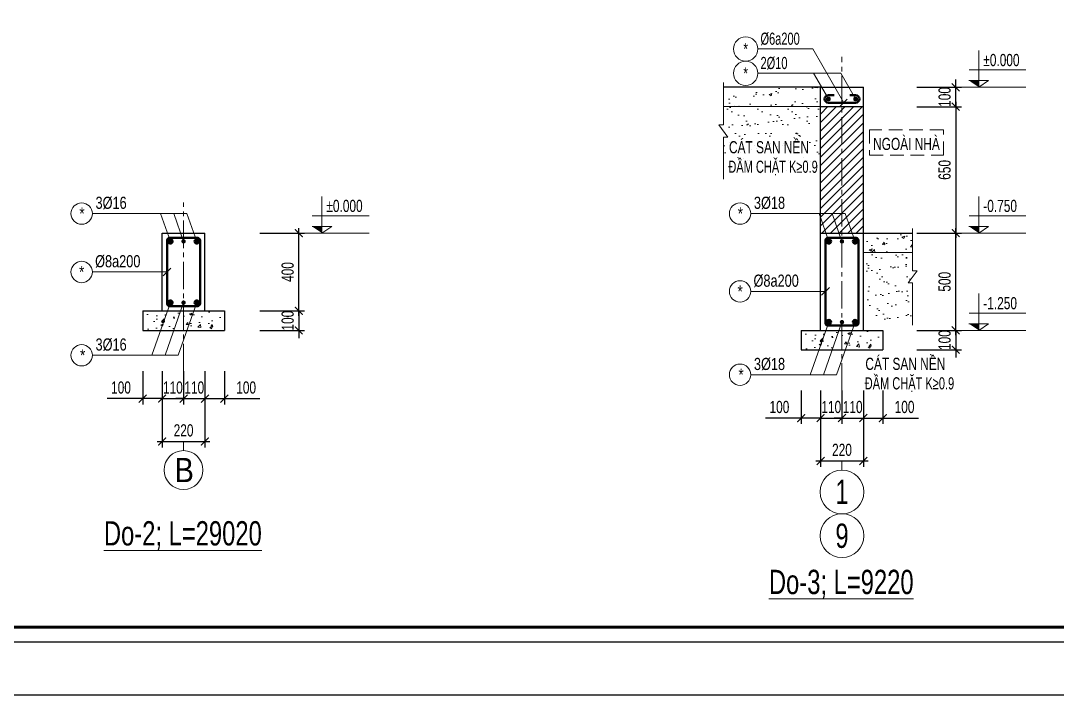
# Model space of a CAD drawing. Header units: millimetres. Extents: x 0 to 84100, y 0 to 59400.
# Drawn here: x 21322 to 42645, y 0 to 13872 of the extents above; entities that cross this region are included whole.
import ezdxf
from ezdxf.enums import TextEntityAlignment as Align

# ---------------------------------------------------------------- set-up
doc = ezdxf.new("R2010")
doc.units = ezdxf.units.MM
doc.header["$LTSCALE"] = 750
doc.header["$MEASUREMENT"] = 0
doc.linetypes.add('CENTER2', pattern=[1.125, 0.75, -0.125, 0.125, -0.125])
doc.linetypes.add('HIDDEN', pattern=[0.375, 0.25, -0.125])
doc.layers.add('CDC-KHUNGTEN', color=9, linetype='Continuous')
for name, color, linetype, lineweight in [('CDC_01.AXIS', 160, 'CENTER2', 13), ('CDC_02.DIM', 1, 'Continuous', 18), ('CDC_03.BORDER', 3, 'Continuous', 25), ('CDC_04.HIDDEN', 8, 'HIDDEN', 15), ('CDC_05.STEEL', 4, 'Continuous', 50), ('CDC_06.TEXT', 2, 'Continuous', 18), ('CDC_10.HATCH', 251, 'Continuous', 9), ('CDC_11.NOTE', 8, 'Continuous', 18), ('CDC_14.STEELNUM', 9, 'Continuous', 18), ('STEEL_NODE', 6, 'Continuous', 50)]:
    doc.layers.add(name, color=color, linetype=linetype, lineweight=lineweight)
doc.styles.add('ARIAL', font='arial.ttf', dxfattribs={"width": 0.75})
doc.styles.add('KCS_SMTEXT', font='arial.ttf', dxfattribs={"width": 0.7})
doc.styles.add('ROMANS', font='arial.ttf', dxfattribs={"width": 0.75, "bigfont": 'vns.shx'})
doc.styles.add('SMTEXT', font='arial.ttf', dxfattribs={"width": 0.7})
doc.dimstyles.new('KCS_DIM100-25', dxfattribs={"dimscale": 100, "dimtxt": 2.5, "dimasz": 1.6, "dimexe": 1.2, "dimexo": 0, "dimgap": 1, "dimtad": 1, "dimdec": 0, "dimlfac": 0.25, "dimzin": 0, "dimdsep": 46, "dimtxsty": 'KCS_SMTEXT', "dimblk": 'ARCHTICK', "dimcen": 0, "dimdle": 1, "dimclrd": 256, "dimclre": 256, "dimclrt": 2, "dimadec": 0, "dimazin": 0, "dimtfac": 1, "dimtdec": 0, "dimtix": 1, "dimtmove": 2, "dimatfit": 3, "dimfxl": 1, "dimtolj": 1, "dimtzin": 0, "dimarcsym": 0})

# ---------------------------------------------------------------- blocks, each defined once
blk = doc.blocks.new('_ArchTick')
at = {"color": 0, "linetype": 'ByBlock', "const_width": 0.15}
blk.add_lwpolyline([(-0.5, -0.5), (0.5, 0.5)], dxfattribs=at)
blk = doc.blocks.new('*D131')
at = {"layer": 'CDC_02.DIM', "lineweight": -2, "transparency": 16777216}
for p, q in [((37776, 6266), (37776, 4698)), ((38656, 6266), (38656, 4698)), ((37676, 4818), (38756, 4818))]:
    blk.add_line(p, q, dxfattribs=at)
at = {"layer": 'DEFPOINTS', "color": 0, "transparency": 16777216}
for p in [(37776, 6266), (38656, 6266), (38656, 4818)]:
    blk.add_point(p, dxfattribs=at)
at = {"layer": 'CDC_02.DIM', "lineweight": -2, "transparency": 16777216, "xscale": 160, "yscale": 160, "zscale": 160, "rotation": 180}
blk.add_blockref('_ArchTick', (37776, 4818), dxfattribs=at)
at = {"layer": 'CDC_02.DIM', "lineweight": -2, "transparency": 16777216, "xscale": 160, "yscale": 160, "zscale": 160}
blk.add_blockref('_ArchTick', (38656, 4818), dxfattribs=at)
at = {"layer": 'CDC_02.DIM', "color": 2, "transparency": 16777216, "insert": (38216, 5046), "char_height": 250, "attachment_point": 5, "style": 'KCS_SMTEXT'}
blk.add_mtext('\\A1;220', dxfattribs=at)
blk = doc.blocks.new('*D132')
at = {"layer": 'CDC_02.DIM', "lineweight": -2, "transparency": 16777216}
for p, q in [((37776, 6266), (37776, 5580)), ((38216, 6266), (38216, 5580)), ((37776, 5700), (37616, 5700)), ((37776, 5700), (38216, 5700)), ((38216, 5700), (38376, 5700))]:
    blk.add_line(p, q, dxfattribs=at)
at = {"layer": 'DEFPOINTS', "color": 0, "transparency": 16777216}
for p in [(37776, 6266), (38216, 6266), (38216, 5700)]:
    blk.add_point(p, dxfattribs=at)
at = {"layer": 'CDC_02.DIM', "lineweight": -2, "transparency": 16777216, "xscale": 160, "yscale": 160, "zscale": 160}
blk.add_blockref('_ArchTick', (37776, 5700), dxfattribs=at)
at = {"layer": 'CDC_02.DIM', "lineweight": -2, "transparency": 16777216, "xscale": 160, "yscale": 160, "zscale": 160, "rotation": 180}
blk.add_blockref('_ArchTick', (38216, 5700), dxfattribs=at)
at = {"layer": 'CDC_02.DIM', "color": 2, "transparency": 16777216, "insert": (37996, 5927), "char_height": 250, "attachment_point": 5, "style": 'KCS_SMTEXT'}
blk.add_mtext('\\A1;110', dxfattribs=at)
blk = doc.blocks.new('*D133')
at = {"layer": 'CDC_02.DIM', "lineweight": -2, "transparency": 16777216}
for p, q in [((38216, 6266), (38216, 5580)), ((38656, 6266), (38656, 5580)), ((38216, 5700), (38056, 5700)), ((38216, 5700), (38656, 5700)), ((38656, 5700), (38816, 5700))]:
    blk.add_line(p, q, dxfattribs=at)
at = {"layer": 'DEFPOINTS', "color": 0, "transparency": 16777216}
for p in [(38216, 6266), (38656, 6266), (38656, 5700)]:
    blk.add_point(p, dxfattribs=at)
at = {"layer": 'CDC_02.DIM', "lineweight": -2, "transparency": 16777216, "xscale": 160, "yscale": 160, "zscale": 160}
blk.add_blockref('_ArchTick', (38216, 5700), dxfattribs=at)
at = {"layer": 'CDC_02.DIM', "lineweight": -2, "transparency": 16777216, "xscale": 160, "yscale": 160, "zscale": 160, "rotation": 180}
blk.add_blockref('_ArchTick', (38656, 5700), dxfattribs=at)
at = {"layer": 'CDC_02.DIM', "color": 2, "transparency": 16777216, "insert": (38436, 5927), "char_height": 250, "attachment_point": 5, "style": 'KCS_SMTEXT'}
blk.add_mtext('\\A1;110', dxfattribs=at)
blk = doc.blocks.new('*D134')
at = {"layer": 'CDC_02.DIM', "lineweight": -2, "transparency": 16777216}
for p, q in [((37376, 6266), (37376, 5580)), ((37776, 6266), (37776, 5580)), ((37376, 5700), (36644, 5700)), ((37776, 5700), (37276, 5700))]:
    blk.add_line(p, q, dxfattribs=at)
at = {"layer": 'DEFPOINTS', "color": 0, "transparency": 16777216}
for p in [(37376, 6266), (37776, 6266), (37776, 5700)]:
    blk.add_point(p, dxfattribs=at)
at = {"layer": 'CDC_02.DIM', "lineweight": -2, "transparency": 16777216, "xscale": 160, "yscale": 160, "zscale": 160, "rotation": 180}
blk.add_blockref('_ArchTick', (37376, 5700), dxfattribs=at)
at = {"layer": 'CDC_02.DIM', "lineweight": -2, "transparency": 16777216, "xscale": 160, "yscale": 160, "zscale": 160}
blk.add_blockref('_ArchTick', (37776, 5700), dxfattribs=at)
at = {"layer": 'CDC_02.DIM', "color": 2, "transparency": 16777216, "insert": (36929, 5927), "char_height": 250, "attachment_point": 5, "style": 'KCS_SMTEXT'}
blk.add_mtext('\\A1;100', dxfattribs=at)
blk = doc.blocks.new('*D135')
at = {"layer": 'CDC_02.DIM', "lineweight": -2, "transparency": 16777216}
for p, q in [((40555, 7404), (40555, 9604)), ((39755, 9504), (40675, 9504)), ((39755, 7504), (40675, 7504))]:
    blk.add_line(p, q, dxfattribs=at)
at = {"layer": 'DEFPOINTS', "color": 0, "transparency": 16777216}
for p in [(39755, 9504), (40555, 9504), (39755, 7504)]:
    blk.add_point(p, dxfattribs=at)
at = {"layer": 'CDC_02.DIM', "lineweight": -2, "transparency": 16777216, "xscale": 160, "yscale": 160, "zscale": 160}
for p, rotation in [((40555, 9504), 90), ((40555, 7504), 270)]:
    blk.add_blockref('_ArchTick', p, dxfattribs=dict(at, rotation=rotation))
at = {"layer": 'CDC_02.DIM', "color": 2, "transparency": 16777216, "insert": (40328, 8504), "char_height": 250, "attachment_point": 5, "rotation": 90, "style": 'KCS_SMTEXT'}
blk.add_mtext('\\A1;500', dxfattribs=at)
blk = doc.blocks.new('*D136')
at = {"layer": 'CDC_02.DIM', "lineweight": -2, "transparency": 16777216}
for p, q in [((39755, 7504), (40675, 7504)), ((40555, 7504), (40555, 7664)), ((40555, 7504), (40555, 7104)), ((39755, 7104), (40675, 7104)), ((40555, 7104), (40555, 6944))]:
    blk.add_line(p, q, dxfattribs=at)
at = {"layer": 'DEFPOINTS', "color": 0, "transparency": 16777216}
for p in [(39755, 7504), (39755, 7104), (40555, 7104)]:
    blk.add_point(p, dxfattribs=at)
at = {"layer": 'CDC_02.DIM', "lineweight": -2, "transparency": 16777216, "xscale": 160, "yscale": 160, "zscale": 160}
for p, rotation in [((40555, 7504), 270), ((40555, 7104), 90)]:
    blk.add_blockref('_ArchTick', p, dxfattribs=dict(at, rotation=rotation))
at = {"layer": 'CDC_02.DIM', "color": 2, "transparency": 16777216, "insert": (40328, 7304), "char_height": 250, "attachment_point": 5, "rotation": 90, "style": 'KCS_SMTEXT'}
blk.add_mtext('\\A1;100', dxfattribs=at)
blk = doc.blocks.new('*D137')
at = {"layer": 'CDC_02.DIM', "lineweight": -2, "transparency": 16777216}
for p, q in [((40555, 12204), (40555, 9404)), ((39755, 12104), (40675, 12104)), ((39755, 9504), (40675, 9504))]:
    blk.add_line(p, q, dxfattribs=at)
at = {"layer": 'DEFPOINTS', "color": 0, "transparency": 16777216}
for p in [(39755, 12104), (39755, 9504), (40555, 9504)]:
    blk.add_point(p, dxfattribs=at)
at = {"layer": 'CDC_02.DIM', "lineweight": -2, "transparency": 16777216, "xscale": 160, "yscale": 160, "zscale": 160}
for p, rotation in [((40555, 12104), 90), ((40555, 9504), 270)]:
    blk.add_blockref('_ArchTick', p, dxfattribs=dict(at, rotation=rotation))
at = {"layer": 'CDC_02.DIM', "color": 2, "transparency": 16777216, "insert": (40328, 10804), "char_height": 250, "attachment_point": 5, "rotation": 90, "style": 'KCS_SMTEXT'}
blk.add_mtext('\\A1;650', dxfattribs=at)
blk = doc.blocks.new('*D138')
at = {"layer": 'CDC_02.DIM', "lineweight": -2, "transparency": 16777216}
for p, q in [((40555, 12504), (40555, 12664)), ((39755, 12504), (40675, 12504)), ((40555, 12104), (40555, 12504)), ((39755, 12104), (40675, 12104)), ((40555, 12104), (40555, 11944))]:
    blk.add_line(p, q, dxfattribs=at)
at = {"layer": 'DEFPOINTS', "color": 0, "transparency": 16777216}
for p in [(39755, 12504), (40555, 12504), (39755, 12104)]:
    blk.add_point(p, dxfattribs=at)
at = {"layer": 'CDC_02.DIM', "lineweight": -2, "transparency": 16777216, "xscale": 160, "yscale": 160, "zscale": 160}
for p, rotation in [((40555, 12504), 270), ((40555, 12104), 90)]:
    blk.add_blockref('_ArchTick', p, dxfattribs=dict(at, rotation=rotation))
at = {"layer": 'CDC_02.DIM', "color": 2, "transparency": 16777216, "insert": (40328, 12304), "char_height": 250, "attachment_point": 5, "rotation": 90, "style": 'KCS_SMTEXT'}
blk.add_mtext('\\A1;100', dxfattribs=at)
blk = doc.blocks.new('*D139')
at = {"layer": 'CDC_02.DIM', "lineweight": -2, "transparency": 16777216}
for p, q in [((38656, 6266), (38656, 5580)), ((39056, 6266), (39056, 5580)), ((38656, 5700), (39156, 5700)), ((39056, 5700), (39788, 5700))]:
    blk.add_line(p, q, dxfattribs=at)
at = {"layer": 'DEFPOINTS', "color": 0, "transparency": 16777216}
for p in [(38656, 6266), (39056, 6266), (38656, 5700)]:
    blk.add_point(p, dxfattribs=at)
at = {"layer": 'CDC_02.DIM', "lineweight": -2, "transparency": 16777216, "xscale": 160, "yscale": 160, "zscale": 160, "rotation": 180}
blk.add_blockref('_ArchTick', (38656, 5700), dxfattribs=at)
at = {"layer": 'CDC_02.DIM', "lineweight": -2, "transparency": 16777216, "xscale": 160, "yscale": 160, "zscale": 160}
blk.add_blockref('_ArchTick', (39056, 5700), dxfattribs=at)
at = {"layer": 'CDC_02.DIM', "color": 2, "transparency": 16777216, "insert": (39503, 5927), "char_height": 250, "attachment_point": 5, "style": 'KCS_SMTEXT'}
blk.add_mtext('\\A1;100', dxfattribs=at)
blk = doc.blocks.new('*D163')
at = {"layer": 'CDC_02.DIM', "lineweight": -2, "transparency": 16777216}
for p, q in [((24232, 6666), (24232, 5098)), ((25112, 6666), (25112, 5098)), ((24132, 5218), (25212, 5218))]:
    blk.add_line(p, q, dxfattribs=at)
at = {"layer": 'DEFPOINTS', "color": 0, "transparency": 16777216}
for p in [(24232, 6666), (25112, 6666), (25112, 5218)]:
    blk.add_point(p, dxfattribs=at)
at = {"layer": 'CDC_02.DIM', "lineweight": -2, "transparency": 16777216, "xscale": 160, "yscale": 160, "zscale": 160, "rotation": 180}
blk.add_blockref('_ArchTick', (24232, 5218), dxfattribs=at)
at = {"layer": 'CDC_02.DIM', "lineweight": -2, "transparency": 16777216, "xscale": 160, "yscale": 160, "zscale": 160}
blk.add_blockref('_ArchTick', (25112, 5218), dxfattribs=at)
at = {"layer": 'CDC_02.DIM', "color": 2, "transparency": 16777216, "insert": (24672, 5446), "char_height": 250, "attachment_point": 5, "style": 'KCS_SMTEXT'}
blk.add_mtext('\\A1;220', dxfattribs=at)
blk = doc.blocks.new('*D164')
at = {"layer": 'CDC_02.DIM', "lineweight": -2, "transparency": 16777216}
for p, q in [((24232, 6666), (24232, 5980)), ((24672, 6666), (24672, 5980)), ((24232, 6100), (24072, 6100)), ((24232, 6100), (24672, 6100)), ((24672, 6100), (24832, 6100))]:
    blk.add_line(p, q, dxfattribs=at)
at = {"layer": 'DEFPOINTS', "color": 0, "transparency": 16777216}
for p in [(24232, 6666), (24672, 6666), (24672, 6100)]:
    blk.add_point(p, dxfattribs=at)
at = {"layer": 'CDC_02.DIM', "lineweight": -2, "transparency": 16777216, "xscale": 160, "yscale": 160, "zscale": 160}
blk.add_blockref('_ArchTick', (24232, 6100), dxfattribs=at)
at = {"layer": 'CDC_02.DIM', "lineweight": -2, "transparency": 16777216, "xscale": 160, "yscale": 160, "zscale": 160, "rotation": 180}
blk.add_blockref('_ArchTick', (24672, 6100), dxfattribs=at)
at = {"layer": 'CDC_02.DIM', "color": 2, "transparency": 16777216, "insert": (24452, 6327), "char_height": 250, "attachment_point": 5, "style": 'KCS_SMTEXT'}
blk.add_mtext('\\A1;110', dxfattribs=at)
blk = doc.blocks.new('*D165')
at = {"layer": 'CDC_02.DIM', "lineweight": -2, "transparency": 16777216}
for p, q in [((24672, 6666), (24672, 5980)), ((25112, 6666), (25112, 5980)), ((24672, 6100), (24512, 6100)), ((24672, 6100), (25112, 6100)), ((25112, 6100), (25272, 6100))]:
    blk.add_line(p, q, dxfattribs=at)
at = {"layer": 'DEFPOINTS', "color": 0, "transparency": 16777216}
for p in [(24672, 6666), (25112, 6666), (25112, 6100)]:
    blk.add_point(p, dxfattribs=at)
at = {"layer": 'CDC_02.DIM', "lineweight": -2, "transparency": 16777216, "xscale": 160, "yscale": 160, "zscale": 160}
blk.add_blockref('_ArchTick', (24672, 6100), dxfattribs=at)
at = {"layer": 'CDC_02.DIM', "lineweight": -2, "transparency": 16777216, "xscale": 160, "yscale": 160, "zscale": 160, "rotation": 180}
blk.add_blockref('_ArchTick', (25112, 6100), dxfattribs=at)
at = {"layer": 'CDC_02.DIM', "color": 2, "transparency": 16777216, "insert": (24892, 6327), "char_height": 250, "attachment_point": 5, "style": 'KCS_SMTEXT'}
blk.add_mtext('\\A1;110', dxfattribs=at)
blk = doc.blocks.new('*D166')
at = {"layer": 'CDC_02.DIM', "lineweight": -2, "transparency": 16777216}
for p, q in [((23832, 6666), (23832, 5980)), ((24232, 6666), (24232, 5980)), ((23832, 6100), (23101, 6100)), ((24232, 6100), (23732, 6100))]:
    blk.add_line(p, q, dxfattribs=at)
at = {"layer": 'DEFPOINTS', "color": 0, "transparency": 16777216}
for p in [(23832, 6666), (24232, 6666), (24232, 6100)]:
    blk.add_point(p, dxfattribs=at)
at = {"layer": 'CDC_02.DIM', "lineweight": -2, "transparency": 16777216, "xscale": 160, "yscale": 160, "zscale": 160, "rotation": 180}
blk.add_blockref('_ArchTick', (23832, 6100), dxfattribs=at)
at = {"layer": 'CDC_02.DIM', "lineweight": -2, "transparency": 16777216, "xscale": 160, "yscale": 160, "zscale": 160}
blk.add_blockref('_ArchTick', (24232, 6100), dxfattribs=at)
at = {"layer": 'CDC_02.DIM', "color": 2, "transparency": 16777216, "insert": (23385, 6327), "char_height": 250, "attachment_point": 5, "style": 'KCS_SMTEXT'}
blk.add_mtext('\\A1;100', dxfattribs=at)
blk = doc.blocks.new('*D167')
at = {"layer": 'CDC_02.DIM', "lineweight": -2, "transparency": 16777216}
for p, q in [((27042, 7804), (27042, 9604)), ((26242, 9504), (27162, 9504)), ((26242, 7904), (27162, 7904))]:
    blk.add_line(p, q, dxfattribs=at)
at = {"layer": 'DEFPOINTS', "color": 0, "transparency": 16777216}
for p in [(26242, 9504), (27042, 9504), (26242, 7904)]:
    blk.add_point(p, dxfattribs=at)
at = {"layer": 'CDC_02.DIM', "lineweight": -2, "transparency": 16777216, "xscale": 160, "yscale": 160, "zscale": 160}
for p, rotation in [((27042, 9504), 90), ((27042, 7904), 270)]:
    blk.add_blockref('_ArchTick', p, dxfattribs=dict(at, rotation=rotation))
at = {"layer": 'CDC_02.DIM', "color": 2, "transparency": 16777216, "insert": (26814, 8704), "char_height": 250, "attachment_point": 5, "rotation": 90, "style": 'KCS_SMTEXT'}
blk.add_mtext('\\A1;400', dxfattribs=at)
blk = doc.blocks.new('*D168')
at = {"layer": 'CDC_02.DIM', "lineweight": -2, "transparency": 16777216}
for p, q in [((26242, 7904), (27162, 7904)), ((27042, 7904), (27042, 8064)), ((27042, 7904), (27042, 7504)), ((26242, 7504), (27162, 7504)), ((27042, 7504), (27042, 7344))]:
    blk.add_line(p, q, dxfattribs=at)
at = {"layer": 'DEFPOINTS', "color": 0, "transparency": 16777216}
for p in [(26242, 7904), (26242, 7504), (27042, 7504)]:
    blk.add_point(p, dxfattribs=at)
at = {"layer": 'CDC_02.DIM', "lineweight": -2, "transparency": 16777216, "xscale": 160, "yscale": 160, "zscale": 160}
for p, rotation in [((27042, 7904), 270), ((27042, 7504), 90)]:
    blk.add_blockref('_ArchTick', p, dxfattribs=dict(at, rotation=rotation))
at = {"layer": 'CDC_02.DIM', "color": 2, "transparency": 16777216, "insert": (26814, 7704), "char_height": 250, "attachment_point": 5, "rotation": 90, "style": 'KCS_SMTEXT'}
blk.add_mtext('\\A1;100', dxfattribs=at)
blk = doc.blocks.new('*D169')
at = {"layer": 'CDC_02.DIM', "lineweight": -2, "transparency": 16777216}
for p, q in [((25112, 6666), (25112, 5980)), ((25512, 6666), (25512, 5980)), ((25112, 6100), (25612, 6100)), ((25512, 6100), (26244, 6100))]:
    blk.add_line(p, q, dxfattribs=at)
at = {"layer": 'DEFPOINTS', "color": 0, "transparency": 16777216}
for p in [(25112, 6666), (25512, 6666), (25112, 6100)]:
    blk.add_point(p, dxfattribs=at)
at = {"layer": 'CDC_02.DIM', "lineweight": -2, "transparency": 16777216, "xscale": 160, "yscale": 160, "zscale": 160, "rotation": 180}
blk.add_blockref('_ArchTick', (25112, 6100), dxfattribs=at)
at = {"layer": 'CDC_02.DIM', "lineweight": -2, "transparency": 16777216, "xscale": 160, "yscale": 160, "zscale": 160}
blk.add_blockref('_ArchTick', (25512, 6100), dxfattribs=at)
at = {"layer": 'CDC_02.DIM', "color": 2, "transparency": 16777216, "insert": (25959, 6327), "char_height": 250, "attachment_point": 5, "style": 'KCS_SMTEXT'}
blk.add_mtext('\\A1;100', dxfattribs=at)
blk = doc.blocks.new('Khung tên chuẩn')
at = {"layer": 'CDC-KHUNGTEN', "color": 8}
blk.add_lwpolyline([(75096, 1100), (83000, 1100), (83000, 58300), (3000, 58300), (3000, 1100), (75096, 1100)], dxfattribs=at)
at = {"layer": 'CDC-KHUNGTEN', "color": 255, "lineweight": 60}
blk.add_lwpolyline([(74900, 1400), (74900, 58000), (3300, 58000), (3300, 1400), (74900, 1400)], close=True, dxfattribs=at)
at = {"layer": 'DEFPOINTS', "color": 1, "ltscale": 0.2}
blk.add_lwpolyline([(0, 0), (0, 59400), (84100, 59400), (84100, 0), (0, 0)], close=True, dxfattribs=at)

msp = doc.modelspace()

# ---------------------------------------------------------------- hatches: boundary and pattern name
at = {"layer": 'CDC_10.HATCH'}
h = msp.add_hatch(dxfattribs=at)
h.set_pattern_fill('AR-CONC', color=256, scale=80)
h.set_pattern_definition([(50, (-538482.2, 1354162.4), (573.80815, -50.20171), [60, -660]), (355, (-538482.2, 1354162.4), (-111.00107, 601.7537), [48, -528]), (100.451444, (-538434.36, 1354158.2), (462.80708, 551.552), [50.99215, -560.9137]), (46.1842, (-538482.2, 1354322.4), (853.79306, -132.41542), [90, -990]), (96.635635, (-538411, 1354311.4), (747.72956, 779.2949), [76.48827, -841.371]), (351.184164, (-538482.2, 1354322.4), (747.72956, 779.2949), [72, -792]), (21, (-538402.2, 1354282.4), (477.52564, -322.09511), [60, -660]), (326, (-538402.2, 1354282.4), (194.65227, 580.12004), [48, -528]), (71.451445, (-538362.4, 1354255.56), (672.1779, 258.02492), [50.99215, -560.9137]), (37.5, (-538482.18, 1354162.4), (9.727884, 266.315083), [0, -521.6, 0, -536, 0, -530]), (7.5, (-538482.18, 1354162.4), (210.45563, 315.52937), [0, -305.6, 0, -509.6, 0, -202]), (327.5, (-538660.58, 1354162.4), (427.05795, -18.043897), [0, -200, 0, -624, 0, -828]), (317.5, (-538740.6, 1354162.4), (466.54894, 80.08399), [0, -260, 0, -414.4, 0, -588])])
h.paths.add_polyline_path([(35776.4, 12504.4), (37776.4, 12504.4), (37776.4, 12104.4), (35776.4, 12104.4)])
h = msp.add_hatch(dxfattribs=at)
h.set_pattern_fill('AR-SAND', color=256, scale=200)
h.set_pattern_definition([(37.5, (-326906.3, 673862.78), (-12.59867, 385.36475), [0, -304, 0, -340, 0, -325]), (7.5, (-326906.3, 673862.8), (353.95534, 564.4292), [0, -164, 0, -274, 0, -105]), (327.5, (-327152.3, 673862.8), (622.82837, 1.13181), [0, -100, 0, -360, 0, -470]), (317.5, (-327152.3, 673862.8), (601.22532, 175.5351), [0, -50, 0, -236, 0, -270])])
h.paths.add_polyline_path([(35776.4, 11729.4), (35776.4, 12104.4), (37776.4, 12104.4), (37776.4, 10704.4), (35776.4, 10704.4), (35776.4, 11479.4), (35870.1, 11479.4), (35682.6, 11729.4)])
h = msp.add_hatch(dxfattribs=at)
h.set_pattern_fill('ANSI31', color=256, scale=1000, style=0)
h.set_pattern_definition([(45, (-279252.44, -408313.71), (-88.388348, 88.388348), [])])
h.paths.add_polyline_path([(38656.4, 12104.4), (38216.4, 12104.4), (38216.4, 9504.4), (38656.4, 9504.4)])
h.paths.add_polyline_path([(38216.4, 12104.4), (37776.4, 12104.4), (37776.4, 9504.4), (38216.4, 9504.4)])
h = msp.add_hatch(dxfattribs=at)
h.set_pattern_fill('AR-CONC', color=256, scale=80)
h.set_pattern_definition([(50, (-539870.7, 1351162.4), (573.80815, -50.20171), [60, -660]), (355, (-539870.7, 1351162.4), (-111.00107, 601.7537), [48, -528]), (100.451444, (-539822.86, 1351158.2), (462.80708, 551.552), [50.99215, -560.9137]), (46.1842, (-539870.7, 1351322.4), (853.79306, -132.41542), [90, -990]), (96.635635, (-539799.5, 1351311.4), (747.72956, 779.2949), [76.48827, -841.371]), (351.184164, (-539870.7, 1351322.4), (747.72956, 779.2949), [72, -792]), (21, (-539790.7, 1351282.4), (477.52564, -322.09511), [60, -660]), (326, (-539790.7, 1351282.4), (194.65227, 580.12004), [48, -528]), (71.451445, (-539750.9, 1351255.56), (672.1779, 258.02492), [50.99215, -560.9137]), (37.5, (-539870.68, 1351162.4), (9.727884, 266.315083), [0, -521.6, 0, -536, 0, -530]), (7.5, (-539870.68, 1351162.4), (210.45563, 315.52937), [0, -305.6, 0, -509.6, 0, -202]), (327.5, (-540049.08, 1351162.4), (427.05795, -18.043897), [0, -200, 0, -624, 0, -828]), (317.5, (-540129.1, 1351162.4), (466.54894, 80.08399), [0, -260, 0, -414.4, 0, -588])])
h.paths.add_polyline_path([(38655.9, 9504.4), (38655.9, 9104.4), (39667.9, 9104.4), (39667.9, 9504.4)])
h = msp.add_hatch(dxfattribs=at)
h.set_pattern_fill('AR-SAND', color=256, scale=200)
h.set_pattern_definition([(37.5, (-328294.8, 670862.78), (-12.59867, 385.36475), [0, -304, 0, -340, 0, -325]), (7.5, (-328294.8, 670862.8), (353.95534, 564.4292), [0, -164, 0, -274, 0, -105]), (327.5, (-328540.8, 670862.8), (622.82837, 1.13181), [0, -100, 0, -360, 0, -470]), (317.5, (-328540.8, 670862.8), (601.22532, 175.5351), [0, -50, 0, -236, 0, -270])])
h.paths.add_polyline_path([(38655.9, 9104.4), (38655.9, 7704.4), (39667.9, 7704.4), (39667.9, 8479.4), (39574.1, 8479.4), (39761.6, 8729.4), (39667.9, 8729.4), (39667.9, 9104.4)])
h = msp.add_hatch(dxfattribs=at)
h.set_pattern_fill('AR-CONC', color=256, scale=70, style=0)
h.set_pattern_definition([(50, (292760.8, 177402.6), (502.08213, -43.9265), [52.5, -577.5]), (355, (292760.8, 177402.6), (-97.1259, 526.5345), [42, -462]), (100.4514, (292802.65, 177398.94), (404.9566, 482.6077), [44.6181, -490.7995]), (46.1842, (292760.8, 177542.6), (747.0687, -115.8633), [78.75, -866.25]), (96.6356, (292823.06, 177532.94), (654.2639, 681.8825), [66.9272, -736.1991]), (351.1842, (292760.8, 177542.6), (654.2634, 681.883), [63, -693]), (21, (292830.8, 177507.6), (417.83494, -281.8332), [52.5, -577.5]), (326, (292830.8, 177507.6), (170.3207, 507.605), [42, -462]), (71.4514, (292865.63, 177484.1), (588.15584, 225.77135), [44.6181, -490.7995]), (37.5, (292760.8, 177402.6), (8.5119, 233.0257), [0, -456.4, 0, -469, 0, -463.75]), (7.5, (292760.8, 177402.6), (184.14868, 276.0882), [0, -267.4, 0, -445.9, 0, -176.75]), (327.5, (292604.7, 177402.6), (373.6757, -15.78841), [0, -175, 0, -546, 0, -724.5]), (317.5, (292534.7, 177402.6), (408.23032, 70.0735), [0, -227.5, 0, -362.6, 0, -514.5])])
h.paths.add_polyline_path([(25032.3, 7904.4), (23832.3, 7904.4), (23832.3, 7504.4), (25032.3, 7504.4)])
h.paths.add_polyline_path([(25512.3, 7504.4), (25512.3, 7904.4), (25032.3, 7904.4), (25032.3, 7504.4)])
h = msp.add_hatch(dxfattribs=at)
h.set_pattern_fill('AR-CONC', color=256, scale=70, style=0)
h.set_pattern_definition([(50, (306304.42, 177002.6), (502.08213, -43.9265), [52.5, -577.5]), (355, (306304.4, 177002.6), (-97.1259, 526.5345), [42, -462]), (100.4514, (306346.26, 176998.94), (404.9566, 482.6077), [44.6181, -490.7995]), (46.1842, (306304.4, 177142.6), (747.0687, -115.8633), [78.75, -866.25]), (96.6356, (306366.7, 177132.94), (654.2639, 681.8825), [66.9272, -736.1991]), (351.1842, (306304.4, 177142.6), (654.2634, 681.883), [63, -693]), (21, (306374.42, 177107.6), (417.83494, -281.8332), [52.5, -577.5]), (326, (306374.4, 177107.6), (170.3207, 507.605), [42, -462]), (71.4514, (306409.24, 177084.1), (588.15584, 225.77135), [44.6181, -490.7995]), (37.5, (306304.42, 177002.6), (8.5119, 233.0257), [0, -456.4, 0, -469, 0, -463.75]), (7.5, (306304.42, 177002.6), (184.14868, 276.0882), [0, -267.4, 0, -445.9, 0, -176.75]), (327.5, (306148.32, 177002.6), (373.6757, -15.78841), [0, -175, 0, -546, 0, -724.5]), (317.5, (306078.32, 177002.6), (408.23032, 70.0735), [0, -227.5, 0, -362.6, 0, -514.5])])
h.paths.add_polyline_path([(38575.9, 7504.4), (37375.9, 7504.4), (37375.9, 7104.4), (38575.9, 7104.4)])
h.paths.add_polyline_path([(39055.9, 7104.4), (39055.9, 7504.4), (38575.9, 7504.4), (38575.9, 7104.4)])

# ---------------------------------------------------------------- linework, layer by layer
at = {"layer": 'CDC_01.AXIS'}
for p, q in [((38215.9, 6266.5), (38216.4, 13130.8)), ((24672.3, 6666.5), (24672.8, 10130.8))]:
    msp.add_line(p, q, dxfattribs=at)
at = {"layer": 'CDC_02.DIM'}
for p, q in [((41030.3, 13259.3), (41030.3, 12504.4)), ((40829.6, 12860.6), (41999.9, 12860.6)), ((40828.8, 12640.7), (41231.9, 12640.7)), ((41030.3, 12504.4), (41231.9, 12640.7)), ((40675.3, 12504.4), (41999.9, 12504.4)), ((27517.2, 10259.3), (27517.2, 9504.4)), ((41030.3, 10259.3), (41030.3, 9504.4)), ((27316.5, 9860.6), (28486.8, 9860.6)), ((40829.6, 9860.6), (41999.9, 9860.6)), ((27315.7, 9640.7), (27718.7, 9640.7)), ((27517.2, 9504.4), (27718.7, 9640.7)), ((40828.8, 9640.7), (41231.9, 9640.7)), ((41030.3, 9504.4), (41231.9, 9640.7)), ((27162.1, 9504.4), (28486.8, 9504.4)), ((40675.3, 9504.4), (41999.9, 9504.4)), ((41030.3, 8259.3), (41030.3, 7504.4)), ((40829.6, 7860.6), (41999.9, 7860.6)), ((40675.3, 7504.4), (41999.9, 7504.4)), ((40828.8, 7640.7), (41231.9, 7640.7)), ((41030.3, 7504.4), (41231.9, 7640.7)), ((24671.1, 5031.1), (24671.1, 5218.4)), ((38214.7, 4631.1), (38214.7, 4818.4))]:
    msp.add_line(p, q, dxfattribs=at)
at = {"layer": 'CDC_02.DIM', "const_width": 45}
for points in [[(24379.6, 9334.6, 1), (24424.6, 9334.6, 1)], [(24649.7, 9334.5, 1), (24694.7, 9334.5, 1)], [(24920, 9334.6, 1), (24965, 9334.6, 1)], [(37923.2, 9334.6, 1), (37968.2, 9334.6, 1)], [(38193.6, 9334.5, 1), (38238.6, 9334.5, 1)], [(38463.6, 9334.6, 1), (38508.6, 9334.6, 1)], [(24379.6, 8074.2, 1), (24424.6, 8074.2, 1)], [(24649.9, 8074.1, 1), (24694.9, 8074.1, 1)], [(24920, 8074.2, 1), (24965, 8074.2, 1)], [(37923.2, 7674.2, 1), (37968.2, 7674.2, 1)], [(38193.6, 7674.1, 1), (38238.6, 7674.1, 1)], [(38463.6, 7674.2, 1), (38508.6, 7674.2, 1)]]:
    msp.add_lwpolyline(points, format="xyb", close=True, dxfattribs=at)
at = {"layer": 'CDC_02.DIM'}
msp.add_circle((24671.1, 4631.1), 400, dxfattribs=at)
for centre in [(38215.7, 4181.1), (38216.7, 3281.1)]:
    msp.add_arc(centre, 450, 90.12732, 90, dxfattribs=at)
for points in [[(40828.8, 12640.7), (41030.3, 12640.7), (41030.3, 12504.4)], [(27315.7, 9640.7), (27517.2, 9640.7), (27517.2, 9504.4)], [(40828.8, 9640.7), (41030.3, 9640.7), (41030.3, 9504.4)], [(40828.8, 7640.7), (41030.3, 7640.7), (41030.3, 7504.4)]]:
    msp.add_solid(points, dxfattribs=at)
at = {"layer": 'CDC_03.BORDER'}
for p, q in [((37776.4, 12504.4), (35776.4, 12504.4)), ((38655.9, 9504.4), (39667.9, 9504.4))]:
    msp.add_line(p, q, dxfattribs=at)
at = {"layer": 'CDC_03.BORDER', "color": 3}
for p, q in [((37776.4, 9504.4), (37776.4, 12504.4)), ((37776.4, 12504.4), (38656.4, 12504.4)), ((38656.4, 9504.4), (38656.4, 12504.4))]:
    msp.add_line(p, q, dxfattribs=at)
at = {"layer": 'CDC_03.BORDER', "ltscale": 2.5}
for p, q in [((37776.4, 12104.4), (38656.4, 12104.4)), ((24232.3, 7904.4), (24232.3, 9504.4)), ((24232.3, 9504.4), (25112.3, 9504.4)), ((25112.3, 7904.4), (25112.3, 9504.4)), ((37775.9, 7504.4), (37775.9, 9504.4)), ((37775.9, 9504.4), (38655.9, 9504.4)), ((38655.9, 7504.4), (38655.9, 9504.4)), ((23832.3, 7904.4), (25512.3, 7904.4)), ((23832.3, 7904.4), (23832.3, 7504.4)), ((25512.3, 7904.4), (25512.3, 7504.4)), ((23832.3, 7504.4), (25512.3, 7504.4)), ((37375.9, 7504.4), (39055.9, 7504.4)), ((37375.9, 7504.4), (37375.9, 7104.4)), ((39055.9, 7504.4), (39055.9, 7104.4)), ((37375.9, 7104.4), (39055.9, 7104.4))]:
    msp.add_line(p, q, dxfattribs=at)
at = {"layer": 'CDC_04.HIDDEN', "ltscale": 1.5}
msp.add_lwpolyline([(38782.9, 11109.1), (40302.9, 11109.1), (40302.9, 11629.1), (38782.9, 11629.1)], close=True, dxfattribs=at)
at = {"layer": 'CDC_05.STEEL'}
msp.add_lwpolyline([(38056.4, 12340.4), (37936.4, 12340.4, 1), (37936.4, 12184.4), (38496.4, 12184.4, 1), (38496.4, 12340.4), (38376.4, 12340.4)], format="xyb", dxfattribs=at)
for points in [[(24332.3, 9354.4, -0.4142136), (24382.3, 9404.4), (24962.3, 9404.4, -0.4142136), (25012.3, 9354.4), (25012.3, 8054.4, -0.4142136), (24962.3, 8004.4), (24382.3, 8004.4, -0.4142136), (24332.3, 8054.4)], [(37875.9, 9354.4, -0.4142136), (37925.9, 9404.4), (38505.9, 9404.4, -0.4142136), (38555.9, 9354.4), (38555.9, 7654.4, -0.4142136), (38505.9, 7604.4), (37925.9, 7604.4, -0.4142136), (37875.9, 7654.4)]]:
    msp.add_lwpolyline(points, format="xyb", close=True, dxfattribs=at)
at = {"layer": 'CDC_05.STEEL', "ltscale": 100}
for points in [[(24446.8, 9334.6, 1), (24357.4, 9334.6, 1)], [(24897.8, 9334.6, -1), (24987.2, 9334.6, -1)], [(37990.4, 9334.6, 1), (37901, 9334.6, 1)], [(38441.4, 9334.6, -1), (38530.8, 9334.6, -1)], [(24446.8, 8074.2, -1), (24357.4, 8074.2, -1)], [(24897.8, 8074.2, 1), (24987.2, 8074.2, 1)], [(37990.4, 7674.2, -1), (37901, 7674.2, -1)], [(38441.4, 7674.2, 1), (38530.8, 7674.2, 1)]]:
    msp.add_lwpolyline(points, format="xyb", close=True, dxfattribs=at)
at = {"layer": 'CDC_10.HATCH'}
for p, q in [((37776.4, 12104.4), (35776.4, 12104.4)), ((38655.9, 9104.4), (39667.9, 9104.4))]:
    msp.add_line(p, q, dxfattribs=at)
at = {"layer": 'CDC_11.NOTE'}
for p, q in [((36485.7, 13290.4), (37613.5, 13290.4)), ((37613.5, 13290.4), (38252.1, 12184.4)), ((36485.7, 12790.4), (38191.5, 12790.4)), ((37631.5, 12790.4), (37936.4, 12262.4)), ((38191.5, 12790.4), (38496.4, 12262.4)), ((24741, 9906.5), (22795.7, 9906.5)), ((24402.1, 9334.6), (24200.6, 9906.5)), ((24672.2, 9334.5), (24470.8, 9906.5)), ((24942.7, 9334), (24741, 9906.5)), ((38284.7, 9906.5), (36339.3, 9906.5)), ((37945.7, 9334.6), (37744.2, 9906.5)), ((38216.1, 9334.5), (38014.6, 9906.5)), ((38486.3, 9334), (38284.7, 9906.5)), ((24332.3, 8704.4), (22795.7, 8704.6)), ((37875.9, 8304.4), (36339.3, 8304.6)), ((24021, 6992.2), (24402.1, 8074.2)), ((24291.3, 6992.1), (24672.4, 8074.1)), ((24561.4, 6992.1), (24942.5, 8074.2)), ((37564.6, 6592.2), (37945.7, 7674.2)), ((37835, 6592.1), (38216.1, 7674.1)), ((38105, 6592.1), (38486.1, 7674.2)), ((24561.4, 6992.1), (22795.7, 6992.1)), ((38105, 6592.1), (36339.3, 6592.1))]:
    msp.add_line(p, q, dxfattribs=at)
at = {"layer": 'CDC_11.NOTE', "color": 3}
msp.add_line((38179.8, 12112.1), (38324.3, 12256.6), dxfattribs=at)
at = {"layer": 'CDC_11.NOTE', "ltscale": 0.7}
for points in [[(35776.4, 12598.1), (35776.4, 11729.4), (35682.6, 11729.4), (35870.1, 11479.4), (35776.4, 11479.4), (35776.4, 10610.6)], [(39667.9, 9598.1), (39667.9, 8729.4), (39761.6, 8729.4), (39574.1, 8479.4), (39667.9, 8479.4), (39667.9, 7610.6)]]:
    msp.add_lwpolyline(points, dxfattribs=at)
at = {"layer": 'CDC_11.NOTE', "color": 3, "ltscale": 2.5}
for points in [[(24252.8, 8624.8), (24412.2, 8784.1)], [(37796.5, 8224.8), (37955.9, 8384.1)]]:
    msp.add_lwpolyline(points, dxfattribs=at)
at = {"layer": 'CDC_14.STEELNUM'}
for centre, radius in [((36235.7, 13290.4), 250), ((36235.7, 12790.4), 250), ((22575.7, 9906.5), 220), ((36119.3, 9906.5), 220), ((22575.7, 8704.6), 220), ((36119.3, 8304.6), 220), ((22575.7, 6992.1), 220), ((36119.3, 6592.1), 220)]:
    msp.add_circle(centre, radius, dxfattribs=at)
at = {"layer": 'STEEL_NODE', "const_width": 50}
for points in [[(37911.4, 12262.4, 1), (37961.4, 12262.4, 1)], [(38521.4, 12262.4, -1), (38471.4, 12262.4, -1)]]:
    msp.add_lwpolyline(points, format="xyb", close=True, dxfattribs=at)

# ---------------------------------------------------------------- block references
msp.add_blockref('Khung tên chuẩn', (0, 0))

# ---------------------------------------------------------------- texts
at = {"layer": 'CDC_06.TEXT', "style": 'KCS_SMTEXT', "width": 0.65}
for s, p in [('%%C6a200', (36539.8, 13377.4)), ('2%%C10', (36539.8, 12877.4))]:
    msp.add_text(s, height=250, dxfattribs=at).set_placement(p)
at = {"layer": 'CDC_06.TEXT', "style": 'ROMANS', "width": 0.7}
for s, p in [('%%P0.000', (41123, 13063.4)), ('%%P0.000', (27609.8, 10063.4)), ('-0.750', (41123, 10063.4)), ('-1.250', (41123, 8063.4))]:
    msp.add_text(s, height=250, dxfattribs=at).set_placement(p, align=Align.MIDDLE_LEFT)
at = {"layer": 'CDC_06.TEXT', "style": 'KCS_SMTEXT'}
for s, width, p in [('NGOÀI NHÀ', 0.7, (39542.9, 11369.1)), ('CÁT SAN NỀN', 0.7, (36713.5, 11306)), ('ĐẦM CHẶT K≥0.9', 0.65, (36798, 10879.5)), ('CÁT SAN NỀN', 0.7, (39519.5, 6851.5)), ('ĐẦM CHẶT K≥0.9', 0.65, (39604, 6425))]:
    msp.add_text(s, height=250, dxfattribs=dict(at, width=width)).set_placement(p, align=Align.MIDDLE)
at = {"layer": 'CDC_06.TEXT', "linetype": 'ByBlock', "style": 'ROMANS', "width": 0.75}
for s, p in [('3%%C16', (22861.1, 10002.9)), ('3%%C18', (36404.7, 10002.9)), ('3%%C16', (22861.1, 7088.6)), ('3%%C18', (36404.7, 6688.6))]:
    msp.add_text(s, height=250, dxfattribs=at).set_placement(p)
for p in [(22852.4, 8801), (36396, 8401)]:
    msp.add_text('%%C8a200', height=250, rotation=359.99253, dxfattribs=at).set_placement(p)
at = {"layer": 'CDC_06.TEXT', "color": 4}
for s, style, width, p in [('B', 'ARIAL', 0.85, (24685.9, 4632.3)), ('%%UDo-2; L=29020', 'ROMANS', 0.7, (24657.5, 3330.2)), ('%%UDo-3; L=9220', 'ROMANS', 0.7, (38201.1, 2330.2))]:
    msp.add_text(s, height=500, dxfattribs=dict(at, style=style, width=width)).set_placement(p, align=Align.MIDDLE_CENTER)
at = {"layer": 'CDC_06.TEXT', "color": 4, "style": 'SMTEXT', "width": 0.7}
for s, p in [('1', (38215.7, 4181.1)), ('9', (38216.7, 3281.1))]:
    msp.add_text(s, height=500, dxfattribs=at).set_placement(p, align=Align.MIDDLE)
at = {"layer": 'CDC_14.STEELNUM', "color": 2, "linetype": 'ByBlock', "style": 'SMTEXT', "width": 0.7}
for p in [(36235.7, 13290.4), (36235.7, 12790.4)]:
    msp.add_text('*', height=250, dxfattribs=at).set_placement(p, align=Align.MIDDLE)
at = {"layer": 'CDC_14.STEELNUM', "color": 2, "style": 'ROMANS', "width": 0.8}
for p in [(22582.3, 9906.5), (36125.9, 9906.5), (22596.6, 6992.1), (36140.2, 6592.1)]:
    msp.add_text('*', height=250, dxfattribs=at).set_placement(p, align=Align.MIDDLE_CENTER)
for p in [(22576.7, 8704.6), (36120.3, 8304.6)]:
    msp.add_text('*', height=250, rotation=359.99253, dxfattribs=at).set_placement(p, align=Align.MIDDLE_CENTER)

# ---------------------------------------------------------------- dimensions: what is measured, and where the dimension line sits
at = {"layer": 'CDC_02.DIM'}
for base, p1, p2, picture, middle in [((40555.3, 12504.4), (39755.3, 12104.4), (39755.3, 12504.4), '*D138', (40327.6, 12304.4)), ((40555.3, 9504.4), (39755.3, 12104.4), (39755.3, 9504.4), '*D137', (40327.6, 10804.4)), ((27042.1, 9504.4), (26242.1, 7904.4), (26242.1, 9504.4), '*D167', (26814.5, 8704.4)), ((40555.3, 9504.4), (39755.3, 7504.4), (39755.3, 9504.4), '*D135', (40327.6, 8504.4)), ((27042.1, 7504.4), (26242.1, 7904.4), (26242.1, 7504.4), '*D168', (26814.5, 7704.4)), ((40555.3, 7104.4), (39755.3, 7504.4), (39755.3, 7104.4), '*D136', (40327.6, 7304.4))]:
    dim = msp.add_linear_dim(base=base, p1=p1, p2=p2, angle=90, dimstyle='KCS_DIM100-25', override={"dimtmove": 0}, dxfattribs=at)
    dim.commit()
    dim.dimension.update_dxf_attribs({"geometry": picture, "text_midpoint": middle})
for base, p1, p2, picture, middle in [((24232.3, 6099.6), (23832.3, 6666.5), (24232.3, 6666.5), '*D166', (23385.3, 6099.6)), ((37775.9, 5699.6), (37375.9, 6266.5), (37775.9, 6266.5), '*D134', (36928.9, 5699.6))]:
    dim = msp.add_linear_dim(base=base, p1=p1, p2=p2, dimstyle='KCS_DIM100-25', override={"dimtmove": 0}, dxfattribs=at)
    dim.commit()
    dim.dimension.update_dxf_attribs({"geometry": picture, "text_midpoint": middle, "dimtype": 160})
for base, p1, p2, picture, middle in [((24672.3, 6099.6), (24232.3, 6666.5), (24672.3, 6666.5), '*D164', (24452.3, 6327.3)), ((25112.3, 5218.4), (24232.3, 6666.5), (25112.3, 6666.5), '*D163', (24672.3, 5446)), ((25112.3, 6099.6), (24672.3, 6666.5), (25112.3, 6666.5), '*D165', (24892.3, 6327.3)), ((38215.9, 5699.6), (37775.9, 6266.5), (38215.9, 6266.5), '*D132', (37995.9, 5927.3)), ((38655.9, 4818.4), (37775.9, 6266.5), (38655.9, 6266.5), '*D131', (38215.9, 5046)), ((38655.9, 5699.6), (38215.9, 6266.5), (38655.9, 6266.5), '*D133', (38435.9, 5927.3))]:
    dim = msp.add_linear_dim(base=base, p1=p1, p2=p2, dimstyle='KCS_DIM100-25', override={"dimtmove": 0}, dxfattribs=at)
    dim.commit()
    dim.dimension.update_dxf_attribs({"geometry": picture, "text_midpoint": middle})
for base, p1, p2, picture, middle in [((25112.3, 6099.6), (25512.3, 6666.5), (25112.3, 6666.5), '*D169', (25959.2, 6099.6)), ((38655.9, 5699.6), (39055.9, 6266.5), (38655.9, 6266.5), '*D139', (39502.9, 5699.6))]:
    dim = msp.add_linear_dim(base=base, p1=p1, p2=p2, angle=180, dimstyle='KCS_DIM100-25', override={"dimtmove": 0}, dxfattribs=at)
    dim.commit()
    dim.dimension.update_dxf_attribs({"geometry": picture, "text_midpoint": middle, "dimtype": 160})

doc.saveas('drawing.dxf')
